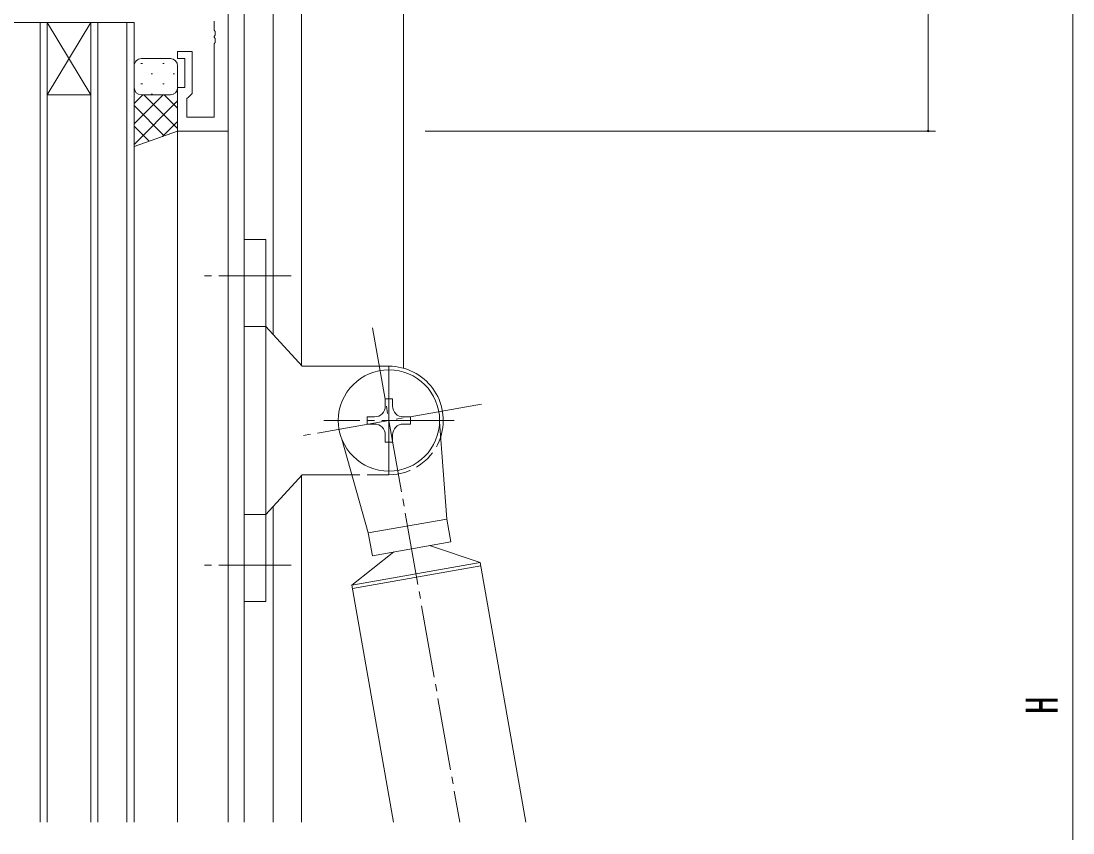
# Model space of a CAD drawing. Units: millimetres on the paper. Extents: x -397 to 397, y -282 to 282.
# Drawn here: x -276.7 to -131.4, y -18.7 to 93.5 of the extents above; entities that cross this region are included whole.
import ezdxf
from ezdxf.enums import TextEntityAlignment as Align

# ---------------------------------------------------------------- set-up
doc = ezdxf.new("R2010")
doc.units = ezdxf.units.MM
doc.linetypes.add('USER2', pattern=[13, 10, -1, 1, -1])
doc.linetypes.add('USER4', pattern=[4, 3, -1])
for name, color, linetype, lineweight in [('0-3_YKK_11', 7, 'Continuous', 18), ('0-4_YKK_12', 2, 'Continuous', 18), ('0-5_YKK_13', 4, 'Continuous', 18), ('0-6_YKK_D', 6, 'Continuous', 18)]:
    doc.layers.add(name, color=color, linetype=linetype, lineweight=lineweight)
doc.styles.add('ＭＳ ゴシック', font='')
doc.styles.get('ＭＳ ゴシック').set_extended_font_data('MS Gothic')

msp = doc.modelspace()

# ---------------------------------------------------------------- linework, layer by layer
at = {"layer": '0-3_YKK_11'}
for p, q in [((-248.108, 96.3), (-248.108, 78.3)), ((-250.038, 92.258), (-250.038, 93.5)), ((-249.918, 92.075), (-250.038, 92.258)), ((-249.918, 91.525), (-249.918, 92.075)), ((-250.038, 91.342), (-249.918, 91.525)), ((-250.038, 91.258), (-250.038, 91.342)), ((-249.918, 91.075), (-250.038, 91.258)), ((-250.038, 90.342), (-249.918, 90.525)), ((-250.038, 80.23), (-250.038, 90.342)), ((-249.918, 90.525), (-249.918, 91.075)), ((-255.108, 89.3), (-253.108, 89.3)), ((-255.108, 88.3), (-255.108, 89.3)), ((-253.108, 89.3), (-253.108, 83.5)), ((-254.108, 88.3), (-255.108, 88.3)), ((-254.108, 84.3), (-254.108, 88.3)), ((-255.108, 78.3), (-255.108, 84.3)), ((-255.108, 84.3), (-254.108, 84.3)), ((-253.608, 83), (-253.808, 82.8)), ((-253.108, 83.5), (-253.608, 83)), ((-253.808, 82.8), (-253.808, 80.23)), ((-253.808, 80.23), (-250.038, 80.23)), ((-248.108, 78.3), (-255.108, 78.3))]:
    msp.add_line(p, q, dxfattribs=at)
at = {"layer": '0-4_YKK_12'}
for p, q in [((-223.908, 104.075), (-223.908, 45.528)), ((-245.908, -17.2), (-245.908, 100.542)), ((-241.908, 100.298), (-241.908, 50.2)), ((-238.008, 100.298), (-238.008, 45.91)), ((-273.106, 93.3), (-279.106, 93.3)), ((-274.106, 93.3), (-274.106, -17.2)), ((-273.106, 93.3), (-267.106, 93.3)), ((-267.106, 93.3), (-273.106, 83.3)), ((-273.106, 93.3), (-267.106, 83.3)), ((-273.106, -17.2), (-273.106, 93.3)), ((-261.106, 93.3), (-267.106, 93.3)), ((-267.106, 93.3), (-267.106, -17.2)), ((-266.106, -17.2), (-266.106, 93.3)), ((-262.106, 93.3), (-262.106, -17.2)), ((-261.106, -17.2), (-261.106, 93.3)), ((-273.106, 83.3), (-267.106, 83.3)), ((-255.108, -17.2), (-255.108, 78.3)), ((-248.108, -17.2), (-248.108, 78.3)), ((-238.008, 30.69), (-238.008, -17.2)), ((-241.908, 26.4), (-241.908, -17.2))]:
    msp.add_line(p, q, dxfattribs=at)
at = {"layer": '0-5_YKK_13'}
for p, q in [((-261.106, 84.3), (-261.106, 87.3)), ((-259.971, 87.635), (-260.171, 87.635)), ((-260.106, 88.3), (-256.106, 88.3)), ((-256.941, 87.635), (-257.141, 87.635)), ((-255.106, 87.3), (-255.106, 84.3)), ((-258.556, 86.22), (-258.756, 86.22)), ((-255.526, 86.22), (-255.726, 86.22)), ((-261.106, 84.3), (-261.106, 76.157)), ((-259.971, 84.805), (-260.171, 84.805)), ((-256.941, 84.805), (-257.141, 84.805)), ((-255.106, 78.3), (-255.106, 84.3)), ((-255.106, 84.298), (-255.106, 84.298)), ((-261.106, 79.281), (-257.087, 83.3)), ((-261.106, 82.109), (-259.915, 83.3)), ((-256.106, 83.3), (-260.106, 83.3)), ((-255.106, 78.641), (-259.765, 83.3)), ((-258.556, 83.39), (-258.756, 83.39)), ((-255.106, 81.47), (-256.936, 83.3)), ((-255.691, 83.39), (-255.726, 83.39)), ((-261.106, 76.452), (-255.106, 82.452)), ((-256.939, 77.645), (-261.106, 81.813)), ((-259.023, 76.901), (-261.106, 78.984)), ((-257.166, 77.564), (-255.106, 79.624)), ((-261.106, 76.157), (-255.106, 78.3)), ((-242.908, 63.3), (-245.908, 63.3)), ((-245.908, 13.3), (-245.908, 63.3)), ((-242.908, 63.3), (-242.908, 51.3)), ((-242.908, 51.3), (-245.908, 51.3)), ((-242.908, 25.3), (-242.908, 51.3)), ((-237.908, 45.8), (-242.908, 51.3)), ((-237.385, 45.8), (-237.908, 45.8)), ((-237.385, 45.8), (-225.908, 45.8)), ((-225.908, 45.8), (-225.908, 30.8)), ((-226.408, 41.3), (-226.408, 40.3)), ((-226.408, 41.3), (-225.408, 41.3)), ((-225.408, 41.3), (-225.408, 40.3)), ((-228.908, 38.8), (-227.908, 38.8)), ((-228.908, 38.8), (-228.908, 37.8)), ((-228.908, 37.8), (-227.908, 37.8)), ((-223.908, 37.8), (-222.908, 37.8)), ((-218.911, 38.108), (-217.922, 24.68)), ((-232.418, 35.726), (-228.755, 22.77)), ((-226.408, 36.3), (-226.408, 35.3)), ((-226.408, 35.3), (-225.408, 35.3)), ((-225.408, 36.3), (-225.408, 35.3)), ((-242.908, 25.3), (-245.908, 25.3)), ((-242.908, 13.3), (-242.908, 25.3)), ((-217.922, 24.68), (-228.755, 22.77)), ((-217.922, 24.68), (-217.366, 21.529)), ((-228.755, 22.77), (-228.199, 19.618)), ((-217.366, 21.529), (-228.199, 19.618)), ((-220.32, 21.008), (-213.311, 18.689)), ((-225.244, 20.139), (-231.038, 15.564)), ((-213.311, 18.689), (-231.038, 15.564)), ((-213.225, 18.197), (-230.951, 15.071)), ((-213.311, 18.689), (-206.983, -17.2)), ((-231.038, 15.564), (-225.261, -17.2)), ((-242.908, 13.3), (-245.908, 13.3))]:
    msp.add_line(p, q, dxfattribs=at)
at = {"layer": '0-5_YKK_13', "linetype": 'USER2'}
for p, q in [((-239.408, 58.3), (-252.408, 58.3)), ((-228.166, 51.102), (-216.122, -17.2)), ((-213.106, 40.557), (-238.711, 36.043)), ((-216.908, 38.3), (-234.908, 38.3)), ((-239.408, 18.3), (-252.408, 18.3))]:
    msp.add_line(p, q, dxfattribs=at)
at = {"layer": '0-5_YKK_13', "linetype": 'USER4'}
msp.add_line((-225.908, 30.8), (-231.025, 30.8), dxfattribs=at)
at = {"layer": '0-5_YKK_13'}
for points in [[(-223.908, 38.8), (-222.908, 38.8), (-222.908, 37.8)], [(-231.025, 30.8), (-237.908, 30.8), (-242.908, 25.3)]]:
    msp.add_lwpolyline(points, dxfattribs=at)
msp.add_circle((-225.908, 38.3), 7, dxfattribs=at)
for centre, radius, start, end in [((-260.106, 87.3), 1, 89.9999, 179.9999), ((-256.106, 87.3), 1, 359.9999, 89.9999), ((-260.106, 84.3), 1, 179.9999, 269.9999), ((-256.106, 84.3), 1, 269.9999, 359.9999), ((-225.908, 38.3), 7.5, 342.42672, 90), ((-227.908, 40.3), 1.5, 270, 0), ((-223.908, 40.3), 1.5, 180, 270), ((-227.908, 36.3), 1.5, 0, 90), ((-223.908, 36.3), 1.5, 90, 180)]:
    msp.add_arc(centre, radius, start, end, dxfattribs=at)
at = {"layer": '0-5_YKK_13', "linetype": 'USER4'}
msp.add_arc((-225.908, 38.3), 7.5, 270, 342.42672, dxfattribs=at)
at = {"layer": '0-6_YKK_D'}
for p, q in [((-131.408, -143.7), (-131.408, 142.3)), ((-151.408, 123.3), (-151.408, 78.3)), ((-220.908, 78.3), (-150.408, 78.3))]:
    msp.add_line(p, q, dxfattribs=at)
for start, end in [(90, 270), (270, 90)]:
    msp.add_arc((-151.408, 78.3), 0.106, start, end, dxfattribs=at)

# ---------------------------------------------------------------- texts
at = {"layer": '0-6_YKK_D', "color": 7, "style": 'ＭＳ ゴシック', "width": 0.8}
msp.add_text('H', height=4.399, rotation=90, dxfattribs=at).set_placement((-132.208, -2.247), align=Align.BOTTOM_LEFT)

doc.saveas('drawing.dxf')
